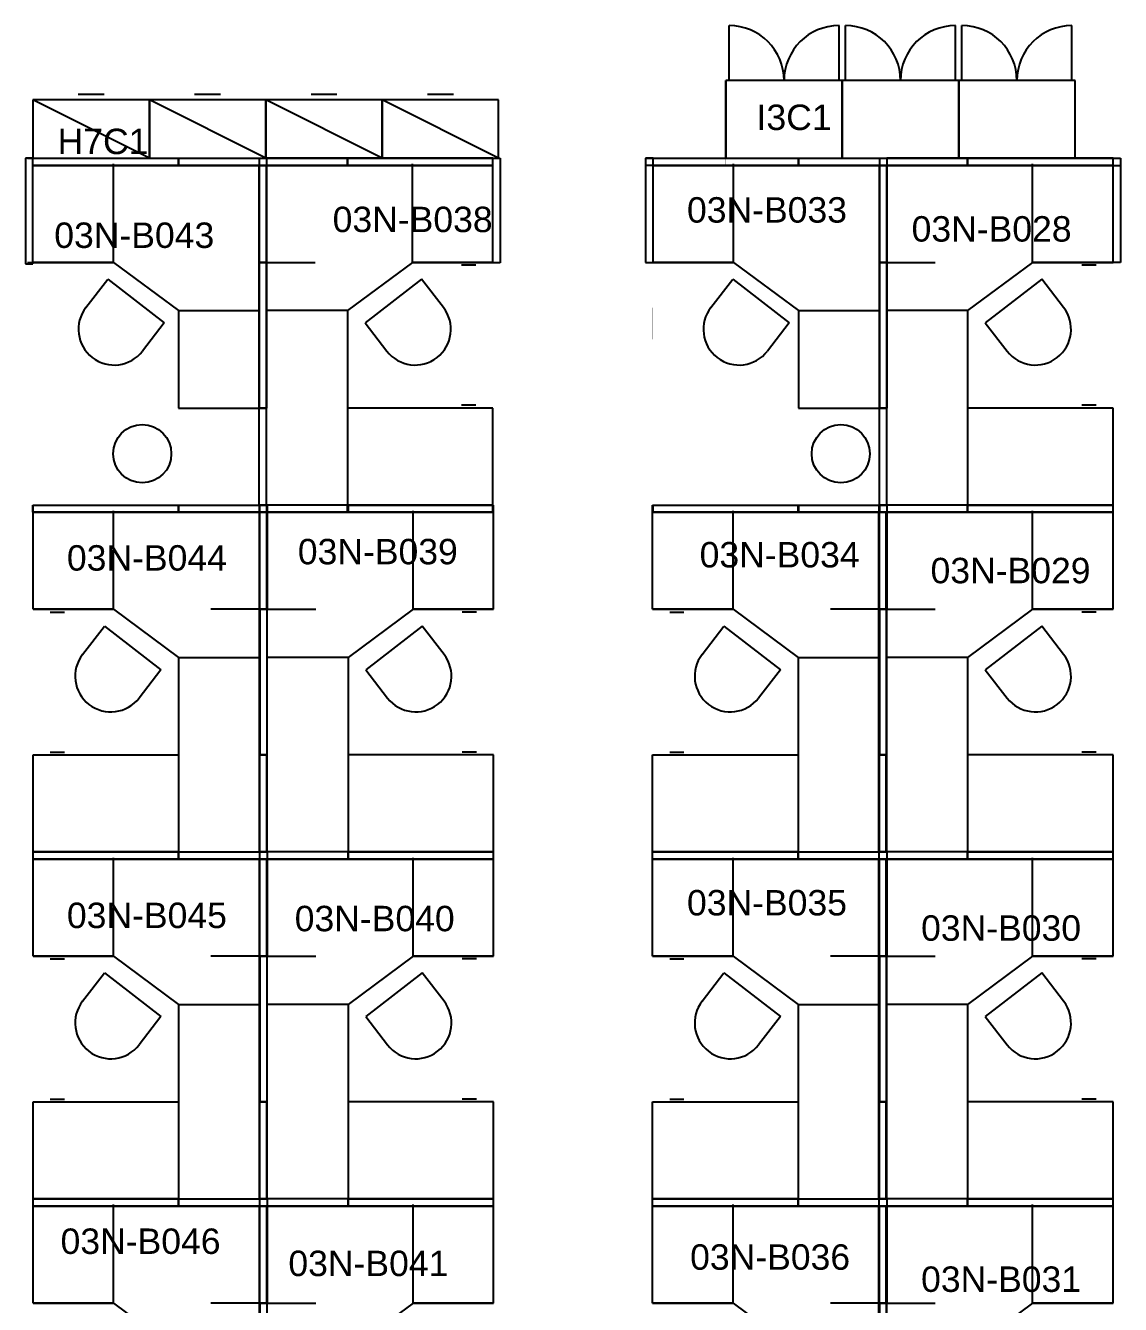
# Model space of a CAD drawing. Extents: x 0 to 6337, y 3987 to 5634.
# Drawn here: x 2790.6 to 3129.1, y 4413.1 to 4808.5 of the extents above; entities that cross this region are included whole.
import ezdxf

# ---------------------------------------------------------------- set-up
doc = ezdxf.new("R2010")
doc.units = 0
doc.header["$MEASUREMENT"] = 0
for name, color, linetype in [('01B_PANELS', 7, 'CONTINUOUS'), ('04A_FURNITURE', 7, 'CONTINUOUS'), ('REGION', 7, 'CONTINUOUS'), ('REGION_NUM', 7, 'CONTINUOUS')]:
    doc.layers.add(name, color=color, linetype=linetype)
doc.styles.add('ARIAL', font='ARIAL', dxfattribs={"height": 0.2})

msp = doc.modelspace()

# ---------------------------------------------------------------- linework, layer by layer
at = {"layer": '01B_PANELS', "color": 5, "linetype": 'Continuous'}
for p, q in [((2792.87, 4767.48), (2790.6, 4767.48)), ((2790.6, 4767.48), (2790.6, 4734.85)), ((2791.15, 4767.48), (2827.15, 4767.48)), ((2792.87, 4734.85), (2792.87, 4767.48)), ((2792.87, 4765.23), (2792.87, 4767.48)), ((2792.87, 4767.48), (2837.87, 4767.48)), ((2792.87, 4735.23), (2792.87, 4765.23)), ((2792.87, 4765.23), (2862.87, 4765.23)), ((2837.87, 4765.23), (2792.87, 4765.23)), ((2827.15, 4767.48), (2863.15, 4767.48)), ((2837.87, 4765.23), (2837.87, 4767.48)), ((2837.87, 4767.48), (2862.87, 4767.48)), ((2837.87, 4767.48), (2837.87, 4765.23)), ((2862.87, 4765.23), (2837.87, 4765.23)), ((2862.87, 4767.48), (2862.87, 4765.23)), ((2862.87, 4765.23), (2862.87, 4735.23)), ((2862.87, 4735.23), (2862.87, 4765.23)), ((2865.12, 4765.23), (2862.87, 4765.23)), ((2862.87, 4735.23), (2862.87, 4765.23)), ((2862.87, 4765.23), (2865.12, 4765.23)), ((2863.15, 4767.48), (2899.15, 4767.48)), ((2865.12, 4767.48), (2865.12, 4765.23)), ((2890.12, 4767.48), (2865.12, 4767.48)), ((2865.12, 4735.23), (2865.12, 4765.23)), ((2935.12, 4765.23), (2865.12, 4765.23)), ((2865.12, 4765.23), (2865.12, 4735.23)), ((2865.12, 4735.23), (2865.12, 4765.23)), ((2865.12, 4765.23), (2890.12, 4765.23)), ((2890.12, 4765.23), (2890.12, 4767.48)), ((2890.12, 4767.48), (2890.12, 4765.23)), ((2935.12, 4767.48), (2890.12, 4767.48)), ((2890.12, 4765.23), (2935.12, 4765.23)), ((2899.15, 4767.48), (2935.15, 4767.48)), ((2935.12, 4767.48), (2937.32, 4767.48)), ((2935.12, 4765.23), (2935.12, 4767.48)), ((2984.61, 4767.48), (2982.32, 4767.48)), ((2982.32, 4767.48), (3018.32, 4767.48)), ((2984.61, 4765.23), (2982.32, 4765.23)), ((2984.61, 4765.23), (2984.61, 4767.48)), ((2984.61, 4767.48), (3029.61, 4767.48)), ((2984.61, 4765.23), (3054.61, 4765.23)), ((3029.61, 4765.23), (2984.61, 4765.23)), ((3018.32, 4767.48), (3054.32, 4767.48)), ((3029.61, 4765.23), (3029.61, 4767.48)), ((3029.61, 4767.48), (3054.61, 4767.48)), ((3029.61, 4767.48), (3029.61, 4765.23)), ((3054.61, 4765.23), (3029.61, 4765.23)), ((3053.19, 4767.48), (3055.44, 4767.48)), ((3054.32, 4767.48), (3090.32, 4767.48)), ((3054.61, 4767.48), (3054.61, 4765.23)), ((3054.61, 4765.23), (3054.61, 4735.23)), ((3054.61, 4735.23), (3054.61, 4765.23)), ((3056.86, 4765.23), (3054.61, 4765.23)), ((3054.61, 4735.23), (3054.61, 4765.23)), ((3054.61, 4765.23), (3056.86, 4765.23)), ((3056.86, 4767.48), (3056.86, 4765.23)), ((3081.86, 4767.48), (3056.86, 4767.48)), ((3056.86, 4735.23), (3056.86, 4765.23)), ((3126.86, 4765.23), (3056.86, 4765.23)), ((3056.86, 4765.23), (3056.86, 4735.23)), ((3056.86, 4735.23), (3056.86, 4765.23)), ((3056.86, 4765.23), (3081.86, 4765.23)), ((3081.86, 4765.23), (3081.86, 4767.48)), ((3081.86, 4767.48), (3081.86, 4765.23)), ((3126.86, 4767.48), (3081.86, 4767.48)), ((3081.86, 4765.23), (3126.86, 4765.23)), ((3090.32, 4767.48), (3126.32, 4767.48)), ((3126.32, 4767.48), (3129.11, 4767.48)), ((3126.86, 4765.23), (3126.86, 4767.48)), ((3126.86, 4765.23), (3129.11, 4765.23)), ((2790.6, 4734.85), (2792.87, 4734.85)), ((2791.15, 4735.22), (2793.21, 4735.22)), ((2865.12, 4735.23), (2862.87, 4735.23)), ((2862.87, 4735.23), (2865.12, 4735.23)), ((2862.87, 4690.23), (2862.87, 4735.23)), ((2862.87, 4735.23), (2865.12, 4735.23)), ((2865.12, 4735.23), (2862.87, 4735.23)), ((2862.87, 4735.23), (2862.87, 4690.23)), ((2865.12, 4660.23), (2865.12, 4735.23)), ((2865.12, 4735.23), (2865.12, 4690.23)), ((2865.12, 4690.23), (2865.12, 4735.23)), ((3056.86, 4735.23), (3054.61, 4735.23)), ((3054.61, 4735.23), (3056.86, 4735.23)), ((3054.61, 4690.23), (3054.61, 4735.23)), ((3054.61, 4735.23), (3056.86, 4735.23)), ((3056.86, 4735.23), (3054.61, 4735.23)), ((3054.61, 4735.23), (3054.61, 4690.23)), ((3056.86, 4660.23), (3056.86, 4735.23)), ((3056.86, 4735.23), (3056.86, 4690.23)), ((3056.86, 4690.23), (3056.86, 4735.23)), ((2862.87, 4660.23), (2862.87, 4690.23)), ((2865.12, 4690.23), (2862.87, 4690.23)), ((2862.87, 4660.23), (2862.87, 4690.23)), ((2862.87, 4690.23), (2865.12, 4690.23)), ((2865.12, 4690.23), (2862.87, 4690.23)), ((2862.87, 4690.23), (2865.12, 4690.23)), ((2865.12, 4660.23), (2865.12, 4690.23)), ((2865.12, 4660.23), (2865.12, 4690.23)), ((3054.61, 4660.23), (3054.61, 4690.23)), ((3056.86, 4690.23), (3054.61, 4690.23)), ((3054.61, 4660.23), (3054.61, 4690.23)), ((3054.61, 4690.23), (3056.86, 4690.23)), ((3056.86, 4690.23), (3054.61, 4690.23)), ((3054.61, 4690.23), (3056.86, 4690.23)), ((3056.86, 4660.23), (3056.86, 4690.23)), ((3056.86, 4660.23), (3056.86, 4690.23)), ((2792.87, 4657.98), (2792.87, 4660.23)), ((2792.87, 4660.23), (2837.87, 4660.23)), ((2792.9, 4657.98), (2792.9, 4660.23)), ((2792.9, 4660.23), (2837.9, 4660.23)), ((2792.9, 4657.98), (2792.9, 4660.23)), ((2792.9, 4660.23), (2837.9, 4660.23)), ((2837.87, 4657.98), (2837.87, 4660.23)), ((2837.87, 4660.23), (2862.87, 4660.23)), ((2837.87, 4660.23), (2837.87, 4657.98)), ((2837.9, 4657.98), (2837.9, 4660.23)), ((2837.9, 4660.23), (2862.9, 4660.23)), ((2837.9, 4660.23), (2837.9, 4657.98)), ((2837.9, 4657.98), (2837.9, 4660.23)), ((2837.9, 4660.23), (2862.9, 4660.23)), ((2837.9, 4660.23), (2837.9, 4657.98)), ((2865.12, 4660.23), (2862.87, 4660.23)), ((2862.87, 4660.23), (2865.12, 4660.23)), ((2862.87, 4660.23), (2862.87, 4657.98)), ((2862.9, 4660.23), (2862.9, 4657.98)), ((2862.9, 4660.23), (2862.9, 4657.98)), ((2890.12, 4660.23), (2865.12, 4660.23)), ((2865.12, 4660.23), (2865.12, 4657.98)), ((2890.12, 4660.23), (2865.12, 4660.23)), ((2865.15, 4660.23), (2865.15, 4657.98)), ((2890.15, 4660.23), (2865.15, 4660.23)), ((2865.3, 4660.23), (2865.3, 4657.98)), ((2890.3, 4660.23), (2865.3, 4660.23)), ((2890.12, 4660.23), (2935.12, 4660.23)), ((2890.12, 4657.98), (2890.12, 4660.23)), ((2890.12, 4660.23), (2890.12, 4657.98)), ((2935.12, 4660.23), (2890.12, 4660.23)), ((2890.15, 4660.23), (2890.15, 4657.98)), ((2935.15, 4660.23), (2890.15, 4660.23)), ((2890.15, 4657.98), (2890.15, 4660.23)), ((2890.3, 4657.98), (2890.3, 4660.23)), ((2890.3, 4660.23), (2890.3, 4657.98)), ((2935.3, 4660.23), (2890.3, 4660.23)), ((2935.12, 4657.98), (2935.12, 4660.23)), ((2935.15, 4657.98), (2935.15, 4660.23)), ((2935.3, 4657.98), (2935.3, 4660.23)), ((2984.46, 4657.98), (2984.46, 4660.23)), ((2984.46, 4660.23), (3029.46, 4660.23)), ((2984.61, 4657.98), (2984.61, 4660.23)), ((2984.61, 4660.23), (3029.61, 4660.23)), ((3029.46, 4657.98), (3029.46, 4660.23)), ((3029.46, 4660.23), (3054.46, 4660.23)), ((3029.46, 4660.23), (3029.46, 4657.98)), ((3029.61, 4657.98), (3029.61, 4660.23)), ((3029.61, 4660.23), (3054.61, 4660.23)), ((3029.61, 4660.23), (3029.61, 4657.98)), ((3054.46, 4660.23), (3054.46, 4657.98)), ((3056.86, 4660.23), (3054.61, 4660.23)), ((3054.61, 4660.23), (3056.86, 4660.23)), ((3054.61, 4660.23), (3054.61, 4657.98)), ((3081.86, 4660.23), (3056.86, 4660.23)), ((3056.86, 4660.23), (3056.86, 4657.98)), ((3081.86, 4660.23), (3056.86, 4660.23)), ((3056.86, 4660.23), (3056.86, 4657.98)), ((3081.86, 4660.23), (3056.86, 4660.23)), ((3081.86, 4660.23), (3126.86, 4660.23)), ((3081.86, 4657.98), (3081.86, 4660.23)), ((3081.86, 4660.23), (3081.86, 4657.98)), ((3126.86, 4660.23), (3081.86, 4660.23)), ((3081.86, 4657.98), (3081.86, 4660.23)), ((3081.86, 4660.23), (3081.86, 4657.98)), ((3126.86, 4660.23), (3081.86, 4660.23)), ((3126.86, 4657.98), (3126.86, 4660.23)), ((3126.86, 4657.98), (3126.86, 4660.23)), ((2837.87, 4657.98), (2792.87, 4657.98)), ((2837.9, 4657.98), (2792.9, 4657.98)), ((2792.9, 4657.98), (2862.9, 4657.98)), ((2837.9, 4657.98), (2792.9, 4657.98)), ((2862.87, 4657.98), (2837.87, 4657.98)), ((2862.9, 4657.98), (2837.9, 4657.98)), ((2862.9, 4657.98), (2837.9, 4657.98)), ((2862.9, 4627.98), (2862.9, 4657.98)), ((2862.9, 4657.98), (2865.15, 4657.98)), ((2862.9, 4657.98), (2862.9, 4627.98)), ((2863.05, 4627.98), (2863.05, 4657.98)), ((2865.3, 4657.98), (2863.05, 4657.98)), ((2865.12, 4657.98), (2890.12, 4657.98)), ((2865.15, 4657.98), (2890.15, 4657.98)), ((2865.15, 4627.98), (2865.15, 4657.98)), ((2865.3, 4627.98), (2865.3, 4657.98)), ((2935.3, 4657.98), (2865.3, 4657.98)), ((2865.3, 4657.98), (2865.3, 4627.98)), ((2865.3, 4657.98), (2890.3, 4657.98)), ((2890.12, 4657.98), (2935.12, 4657.98)), ((2890.15, 4657.98), (2935.15, 4657.98)), ((2890.3, 4657.98), (2935.3, 4657.98)), ((2984.46, 4657.98), (3054.46, 4657.98)), ((3029.46, 4657.98), (2984.46, 4657.98)), ((3029.61, 4657.98), (2984.61, 4657.98)), ((3054.46, 4657.98), (3029.46, 4657.98)), ((3054.61, 4657.98), (3029.61, 4657.98)), ((3054.46, 4627.98), (3054.46, 4657.98)), ((3054.46, 4657.98), (3056.71, 4657.98)), ((3054.46, 4657.98), (3054.46, 4627.98)), ((3054.61, 4627.98), (3054.61, 4657.98)), ((3056.86, 4657.98), (3054.61, 4657.98)), ((3056.71, 4627.98), (3056.71, 4657.98)), ((3056.86, 4627.98), (3056.86, 4657.98)), ((3126.86, 4657.98), (3056.86, 4657.98)), ((3056.86, 4657.98), (3056.86, 4627.98)), ((3056.86, 4657.98), (3081.86, 4657.98)), ((3056.86, 4657.98), (3081.86, 4657.98)), ((3081.86, 4657.98), (3126.86, 4657.98)), ((3081.86, 4657.98), (3126.86, 4657.98)), ((2862.9, 4627.98), (2865.15, 4627.98)), ((2862.9, 4552.98), (2862.9, 4627.98)), ((2862.9, 4582.98), (2862.9, 4627.98)), ((2862.9, 4627.98), (2865.15, 4627.98)), ((2865.3, 4627.98), (2863.05, 4627.98)), ((2865.3, 4627.98), (2863.05, 4627.98)), ((2863.05, 4627.98), (2863.05, 4582.98)), ((2865.15, 4627.98), (2865.15, 4582.98)), ((2865.3, 4552.98), (2865.3, 4627.98)), ((2865.3, 4582.98), (2865.3, 4627.98)), ((3054.46, 4627.98), (3056.71, 4627.98)), ((3054.46, 4552.98), (3054.46, 4627.98)), ((3054.46, 4582.98), (3054.46, 4627.98)), ((3054.46, 4627.98), (3056.71, 4627.98)), ((3056.86, 4627.98), (3054.61, 4627.98)), ((3056.86, 4627.98), (3054.61, 4627.98)), ((3054.61, 4627.98), (3054.61, 4582.98)), ((3056.71, 4627.98), (3056.71, 4582.98)), ((3056.86, 4552.98), (3056.86, 4627.98)), ((3056.86, 4582.98), (3056.86, 4627.98)), ((2862.9, 4552.98), (2862.9, 4582.98)), ((2862.9, 4582.98), (2865.15, 4582.98)), ((2865.15, 4582.98), (2862.9, 4582.98)), ((2863.05, 4552.98), (2863.05, 4582.98)), ((2865.3, 4582.98), (2863.05, 4582.98)), ((2863.05, 4582.98), (2865.3, 4582.98)), ((2865.15, 4552.98), (2865.15, 4582.98)), ((2865.3, 4552.98), (2865.3, 4582.98)), ((3054.46, 4552.98), (3054.46, 4582.98)), ((3054.46, 4582.98), (3056.71, 4582.98)), ((3056.71, 4582.98), (3054.46, 4582.98)), ((3054.61, 4552.98), (3054.61, 4582.98)), ((3056.86, 4582.98), (3054.61, 4582.98)), ((3054.61, 4582.98), (3056.86, 4582.98)), ((3056.71, 4552.98), (3056.71, 4582.98)), ((3056.86, 4552.98), (3056.86, 4582.98)), ((2837.9, 4552.98), (2792.9, 4552.98)), ((2792.9, 4550.73), (2792.9, 4552.98)), ((2792.9, 4552.98), (2837.9, 4552.98)), ((2792.9, 4550.73), (2792.9, 4552.98)), ((2792.9, 4552.98), (2837.9, 4552.98)), ((2837.9, 4552.98), (2862.9, 4552.98)), ((2837.9, 4550.73), (2837.9, 4552.98)), ((2837.9, 4552.98), (2862.9, 4552.98)), ((2837.9, 4552.98), (2837.9, 4550.73)), ((2837.9, 4550.73), (2837.9, 4552.98)), ((2837.9, 4552.98), (2862.9, 4552.98)), ((2837.9, 4552.98), (2837.9, 4550.73)), ((2862.9, 4552.98), (2865.15, 4552.98)), ((2862.9, 4552.98), (2862.9, 4550.73)), ((2862.9, 4552.98), (2862.9, 4550.73)), ((2865.3, 4552.98), (2863.05, 4552.98)), ((2890.3, 4552.98), (2865.3, 4552.98)), ((2865.3, 4552.98), (2865.3, 4550.73)), ((2890.3, 4552.98), (2865.3, 4552.98)), ((2865.3, 4552.98), (2865.3, 4550.73)), ((2890.3, 4552.98), (2865.3, 4552.98)), ((2890.3, 4552.98), (2935.3, 4552.98)), ((2890.3, 4550.73), (2890.3, 4552.98)), ((2890.3, 4552.98), (2890.3, 4550.73)), ((2935.3, 4552.98), (2890.3, 4552.98)), ((2890.3, 4550.73), (2890.3, 4552.98)), ((2890.3, 4552.98), (2890.3, 4550.73)), ((2935.3, 4552.98), (2890.3, 4552.98)), ((2935.3, 4550.73), (2935.3, 4552.98)), ((2935.3, 4550.73), (2935.3, 4552.98)), ((3029.46, 4552.98), (2984.46, 4552.98)), ((2984.46, 4550.73), (2984.46, 4552.98)), ((2984.46, 4552.98), (3029.46, 4552.98)), ((2984.46, 4550.73), (2984.46, 4552.98)), ((2984.46, 4552.98), (3029.46, 4552.98)), ((3029.46, 4552.98), (3054.46, 4552.98)), ((3029.46, 4550.73), (3029.46, 4552.98)), ((3029.46, 4552.98), (3054.46, 4552.98)), ((3029.46, 4552.98), (3029.46, 4550.73)), ((3029.46, 4550.73), (3029.46, 4552.98)), ((3029.46, 4552.98), (3054.46, 4552.98)), ((3029.46, 4552.98), (3029.46, 4550.73)), ((3054.46, 4552.98), (3056.71, 4552.98)), ((3054.46, 4552.98), (3054.46, 4550.73)), ((3054.46, 4552.98), (3054.46, 4550.73)), ((3056.86, 4552.98), (3054.61, 4552.98)), ((3081.86, 4552.98), (3056.86, 4552.98)), ((3056.86, 4552.98), (3056.86, 4550.73)), ((3081.86, 4552.98), (3056.86, 4552.98)), ((3056.86, 4552.98), (3056.86, 4550.73)), ((3081.86, 4552.98), (3056.86, 4552.98)), ((3081.86, 4552.98), (3126.86, 4552.98)), ((3081.86, 4550.73), (3081.86, 4552.98)), ((3081.86, 4552.98), (3081.86, 4550.73)), ((3126.86, 4552.98), (3081.86, 4552.98)), ((3081.86, 4550.73), (3081.86, 4552.98)), ((3081.86, 4552.98), (3081.86, 4550.73)), ((3126.86, 4552.98), (3081.86, 4552.98)), ((3126.86, 4550.73), (3126.86, 4552.98)), ((3126.86, 4550.73), (3126.86, 4552.98)), ((2792.9, 4550.73), (2862.9, 4550.73)), ((2837.9, 4550.73), (2792.9, 4550.73)), ((2837.9, 4550.73), (2792.9, 4550.73)), ((2862.9, 4550.73), (2837.9, 4550.73)), ((2862.9, 4550.73), (2837.9, 4550.73)), ((2862.9, 4520.73), (2862.9, 4550.73)), ((2862.9, 4550.73), (2865.15, 4550.73)), ((2862.9, 4550.73), (2862.9, 4520.73)), ((2863.05, 4520.73), (2863.05, 4550.73)), ((2865.3, 4550.73), (2863.05, 4550.73)), ((2865.15, 4520.73), (2865.15, 4550.73)), ((2865.3, 4520.73), (2865.3, 4550.73)), ((2935.3, 4550.73), (2865.3, 4550.73)), ((2865.3, 4550.73), (2865.3, 4520.73)), ((2865.3, 4550.73), (2890.3, 4550.73)), ((2865.3, 4550.73), (2890.3, 4550.73)), ((2890.3, 4550.73), (2935.3, 4550.73)), ((2890.3, 4550.73), (2935.3, 4550.73)), ((2984.46, 4550.73), (3054.46, 4550.73)), ((3029.46, 4550.73), (2984.46, 4550.73)), ((3029.46, 4550.73), (2984.46, 4550.73)), ((3054.46, 4550.73), (3029.46, 4550.73)), ((3054.46, 4550.73), (3029.46, 4550.73)), ((3054.46, 4520.73), (3054.46, 4550.73)), ((3054.46, 4550.73), (3056.71, 4550.73)), ((3054.46, 4550.73), (3054.46, 4520.73)), ((3054.61, 4520.73), (3054.61, 4550.73)), ((3056.86, 4550.73), (3054.61, 4550.73)), ((3056.71, 4520.73), (3056.71, 4550.73)), ((3056.86, 4520.73), (3056.86, 4550.73)), ((3126.86, 4550.73), (3056.86, 4550.73)), ((3056.86, 4550.73), (3056.86, 4520.73)), ((3056.86, 4550.73), (3081.86, 4550.73)), ((3056.86, 4550.73), (3081.86, 4550.73)), ((3081.86, 4550.73), (3126.86, 4550.73)), ((3081.86, 4550.73), (3126.86, 4550.73)), ((2862.9, 4520.73), (2865.15, 4520.73)), ((2862.9, 4445.73), (2862.9, 4520.73)), ((2862.9, 4475.73), (2862.9, 4520.73)), ((2862.9, 4520.73), (2865.15, 4520.73)), ((2865.3, 4520.73), (2863.05, 4520.73)), ((2865.3, 4520.73), (2863.05, 4520.73)), ((2863.05, 4520.73), (2863.05, 4475.73)), ((2865.15, 4520.73), (2865.15, 4475.73)), ((2865.3, 4445.73), (2865.3, 4520.73)), ((2865.3, 4475.73), (2865.3, 4520.73)), ((3054.46, 4520.73), (3056.71, 4520.73)), ((3054.46, 4445.73), (3054.46, 4520.73)), ((3054.46, 4475.73), (3054.46, 4520.73)), ((3054.46, 4520.73), (3056.71, 4520.73)), ((3056.86, 4520.73), (3054.61, 4520.73)), ((3056.86, 4520.73), (3054.61, 4520.73)), ((3054.61, 4520.73), (3054.61, 4475.73)), ((3056.71, 4520.73), (3056.71, 4475.73)), ((3056.86, 4445.73), (3056.86, 4520.73)), ((3056.86, 4475.73), (3056.86, 4520.73)), ((2862.9, 4445.73), (2862.9, 4475.73)), ((2862.9, 4475.73), (2865.15, 4475.73)), ((2865.15, 4475.73), (2862.9, 4475.73)), ((2863.05, 4445.73), (2863.05, 4475.73)), ((2865.3, 4475.73), (2863.05, 4475.73)), ((2863.05, 4475.73), (2865.3, 4475.73)), ((2865.15, 4445.73), (2865.15, 4475.73)), ((2865.3, 4445.73), (2865.3, 4475.73)), ((3054.46, 4445.73), (3054.46, 4475.73)), ((3054.46, 4475.73), (3056.71, 4475.73)), ((3056.71, 4475.73), (3054.46, 4475.73)), ((3054.61, 4445.73), (3054.61, 4475.73)), ((3056.86, 4475.73), (3054.61, 4475.73)), ((3054.61, 4475.73), (3056.86, 4475.73)), ((3056.71, 4445.73), (3056.71, 4475.73)), ((3056.86, 4445.73), (3056.86, 4475.73)), ((2837.9, 4445.73), (2792.9, 4445.73)), ((2792.9, 4443.48), (2792.9, 4445.73)), ((2792.9, 4445.73), (2837.9, 4445.73)), ((2792.9, 4443.48), (2792.9, 4445.73)), ((2792.9, 4445.73), (2837.9, 4445.73)), ((2837.9, 4445.73), (2862.9, 4445.73)), ((2837.9, 4443.48), (2837.9, 4445.73)), ((2837.9, 4445.73), (2862.9, 4445.73)), ((2837.9, 4445.73), (2837.9, 4443.48)), ((2837.9, 4443.48), (2837.9, 4445.73)), ((2837.9, 4445.73), (2862.9, 4445.73)), ((2837.9, 4445.73), (2837.9, 4443.48)), ((2862.9, 4445.73), (2865.15, 4445.73)), ((2862.9, 4445.73), (2862.9, 4443.48)), ((2862.9, 4445.73), (2862.9, 4443.48)), ((2865.3, 4445.73), (2863.05, 4445.73)), ((2890.3, 4445.73), (2865.3, 4445.73)), ((2865.3, 4445.73), (2865.3, 4443.48)), ((2890.3, 4445.73), (2865.3, 4445.73)), ((2865.3, 4445.73), (2865.3, 4443.48)), ((2890.3, 4445.73), (2865.3, 4445.73)), ((2890.3, 4445.73), (2935.3, 4445.73)), ((2890.3, 4443.48), (2890.3, 4445.73)), ((2890.3, 4445.73), (2890.3, 4443.48)), ((2935.3, 4445.73), (2890.3, 4445.73)), ((2890.3, 4443.48), (2890.3, 4445.73)), ((2890.3, 4445.73), (2890.3, 4443.48)), ((2935.3, 4445.73), (2890.3, 4445.73)), ((2935.3, 4443.48), (2935.3, 4445.73)), ((2935.3, 4443.48), (2935.3, 4445.73)), ((3029.46, 4445.73), (2984.46, 4445.73)), ((2984.46, 4443.48), (2984.46, 4445.73)), ((2984.46, 4445.73), (3029.46, 4445.73)), ((2984.46, 4443.48), (2984.46, 4445.73)), ((2984.46, 4445.73), (3029.46, 4445.73)), ((3029.46, 4445.73), (3054.46, 4445.73)), ((3029.46, 4443.48), (3029.46, 4445.73)), ((3029.46, 4445.73), (3054.46, 4445.73)), ((3029.46, 4445.73), (3029.46, 4443.48)), ((3029.46, 4443.48), (3029.46, 4445.73)), ((3029.46, 4445.73), (3054.46, 4445.73)), ((3029.46, 4445.73), (3029.46, 4443.48)), ((3054.46, 4445.73), (3056.71, 4445.73)), ((3054.46, 4445.73), (3054.46, 4443.48)), ((3054.46, 4445.73), (3054.46, 4443.48)), ((3056.86, 4445.73), (3054.61, 4445.73)), ((3081.86, 4445.73), (3056.86, 4445.73)), ((3056.86, 4445.73), (3056.86, 4443.48)), ((3081.86, 4445.73), (3056.86, 4445.73)), ((3056.86, 4445.73), (3056.86, 4443.48)), ((3081.86, 4445.73), (3056.86, 4445.73)), ((3081.86, 4445.73), (3126.86, 4445.73)), ((3081.86, 4443.48), (3081.86, 4445.73)), ((3081.86, 4445.73), (3081.86, 4443.48)), ((3126.86, 4445.73), (3081.86, 4445.73)), ((3081.86, 4443.48), (3081.86, 4445.73)), ((3081.86, 4445.73), (3081.86, 4443.48)), ((3126.86, 4445.73), (3081.86, 4445.73)), ((3126.86, 4443.48), (3126.86, 4445.73)), ((3126.86, 4443.48), (3126.86, 4445.73)), ((2792.9, 4443.48), (2862.9, 4443.48)), ((2837.9, 4443.48), (2792.9, 4443.48)), ((2837.9, 4443.48), (2792.9, 4443.48)), ((2862.9, 4443.48), (2837.9, 4443.48)), ((2862.9, 4443.48), (2837.9, 4443.48)), ((2862.9, 4413.48), (2862.9, 4443.48)), ((2862.9, 4443.48), (2865.15, 4443.48)), ((2862.9, 4443.48), (2862.9, 4413.48)), ((2863.05, 4413.48), (2863.05, 4443.48)), ((2865.3, 4443.48), (2863.05, 4443.48)), ((2865.15, 4413.48), (2865.15, 4443.48)), ((2865.3, 4413.48), (2865.3, 4443.48)), ((2935.3, 4443.48), (2865.3, 4443.48)), ((2865.3, 4443.48), (2865.3, 4413.48)), ((2865.3, 4443.48), (2890.3, 4443.48)), ((2865.3, 4443.48), (2890.3, 4443.48)), ((2890.3, 4443.48), (2935.3, 4443.48)), ((2890.3, 4443.48), (2935.3, 4443.48)), ((2984.46, 4443.48), (3054.46, 4443.48)), ((3029.46, 4443.48), (2984.46, 4443.48)), ((3029.46, 4443.48), (2984.46, 4443.48)), ((3054.46, 4443.48), (3029.46, 4443.48)), ((3054.46, 4443.48), (3029.46, 4443.48)), ((3054.46, 4413.48), (3054.46, 4443.48)), ((3054.46, 4443.48), (3056.71, 4443.48)), ((3054.46, 4443.48), (3054.46, 4413.48)), ((3054.61, 4413.48), (3054.61, 4443.48)), ((3056.86, 4443.48), (3054.61, 4443.48)), ((3056.71, 4413.48), (3056.71, 4443.48)), ((3056.86, 4413.48), (3056.86, 4443.48)), ((3126.86, 4443.48), (3056.86, 4443.48)), ((3056.86, 4443.48), (3056.86, 4413.48)), ((3056.86, 4443.48), (3081.86, 4443.48)), ((3056.86, 4443.48), (3081.86, 4443.48)), ((3081.86, 4443.48), (3126.86, 4443.48)), ((3081.86, 4443.48), (3126.86, 4443.48)), ((2862.9, 4413.48), (2865.15, 4413.48)), ((2862.9, 4338.48), (2862.9, 4413.48)), ((2862.9, 4368.48), (2862.9, 4413.48)), ((2862.9, 4413.48), (2865.15, 4413.48)), ((2865.3, 4413.48), (2863.05, 4413.48)), ((2865.3, 4413.48), (2863.05, 4413.48)), ((2863.05, 4413.48), (2863.05, 4368.48)), ((2865.15, 4413.48), (2865.15, 4368.48)), ((2865.3, 4338.48), (2865.3, 4413.48)), ((2865.3, 4368.48), (2865.3, 4413.48)), ((3054.46, 4413.48), (3056.71, 4413.48)), ((3054.46, 4338.48), (3054.46, 4413.48)), ((3054.46, 4368.48), (3054.46, 4413.48)), ((3054.46, 4413.48), (3056.71, 4413.48)), ((3056.86, 4413.48), (3054.61, 4413.48)), ((3056.86, 4413.48), (3054.61, 4413.48)), ((3054.61, 4413.48), (3054.61, 4368.48)), ((3056.71, 4413.48), (3056.71, 4368.48)), ((3056.86, 4338.48), (3056.86, 4413.48)), ((3056.86, 4368.48), (3056.86, 4413.48))]:
    msp.add_line(p, q, dxfattribs=at)
at = {"layer": '04A_FURNITURE', "color": 1, "linetype": 'Continuous'}
for p, q in [((3008.11, 4791.48), (3008.11, 4808.48)), ((3042.11, 4791.48), (3042.11, 4808.48)), ((3044.11, 4791.48), (3044.11, 4808.48)), ((3078.11, 4791.48), (3078.11, 4808.48)), ((3080.11, 4791.48), (3080.11, 4808.48)), ((3114.11, 4791.48), (3114.11, 4808.48)), ((3043.11, 4791.48), (3007.11, 4791.48)), ((3007.11, 4791.48), (3007.11, 4767.48)), ((3007.11, 4767.48), (3007.11, 4791.48)), ((3079.11, 4791.48), (3043.11, 4791.48)), ((3043.11, 4791.48), (3043.11, 4767.48)), ((3043.11, 4767.48), (3043.11, 4791.48)), ((3115.11, 4791.48), (3079.11, 4791.48)), ((3079.11, 4791.48), (3079.11, 4767.48)), ((3079.11, 4767.48), (3079.11, 4791.48)), ((3115.11, 4767.48), (3115.11, 4791.48)), ((2828.87, 4767.48), (2792.87, 4785.48)), ((2828.87, 4785.48), (2792.87, 4785.48)), ((2792.87, 4785.48), (2792.87, 4767.48)), ((2814.87, 4787.18), (2806.87, 4787.18)), ((2864.87, 4767.48), (2828.87, 4785.48)), ((2828.87, 4767.48), (2828.87, 4785.48)), ((2864.87, 4785.48), (2828.87, 4785.48)), ((2828.87, 4785.48), (2828.87, 4767.48)), ((2850.87, 4787.18), (2842.87, 4787.18)), ((2900.87, 4767.48), (2864.87, 4785.48)), ((2864.87, 4767.48), (2864.87, 4785.48)), ((2900.87, 4785.48), (2864.87, 4785.48)), ((2864.87, 4785.48), (2864.87, 4767.48)), ((2886.87, 4787.18), (2878.87, 4787.18)), ((2936.87, 4767.48), (2900.87, 4785.48)), ((2900.87, 4767.48), (2900.87, 4785.48)), ((2936.87, 4785.48), (2900.87, 4785.48)), ((2900.87, 4785.48), (2900.87, 4767.48)), ((2922.87, 4787.18), (2914.87, 4787.18)), ((2936.87, 4767.48), (2936.87, 4785.48)), ((2817.78, 4735.23), (2817.78, 4765.68)), ((2910.2, 4735.23), (2910.2, 4765.68)), ((2935.12, 4735.15), (2935.12, 4767.48)), ((2935.12, 4735.23), (2935.12, 4765.23)), ((2937.32, 4767.48), (2937.32, 4735.15)), ((2982.32, 4767.48), (2982.32, 4735.19)), ((2984.61, 4735.23), (2984.61, 4765.23)), ((3009.53, 4735.23), (3009.53, 4765.68)), ((3101.95, 4735.23), (3101.95, 4765.68)), ((3126.86, 4735.23), (3126.86, 4765.23)), ((3129.11, 4767.48), (3129.11, 4735.23)), ((2792.87, 4735.23), (2817.87, 4735.23)), ((2817.78, 4735.23), (2792.87, 4735.23)), ((2817.78, 4735.23), (2837.87, 4720.33)), ((2865.12, 4735.23), (2880.12, 4735.23)), ((2865.12, 4735.23), (2880.12, 4735.23)), ((2910.2, 4735.23), (2890.12, 4720.33)), ((2935.12, 4735.23), (2910.12, 4735.23)), ((2910.2, 4735.23), (2935.12, 4735.23)), ((2929.82, 4734.39), (2925.42, 4734.39)), ((2937.32, 4735.15), (2935.12, 4735.15)), ((2982.32, 4735.19), (2984.84, 4735.19)), ((2984.61, 4735.23), (3009.61, 4735.23)), ((3009.53, 4735.23), (2984.61, 4735.23)), ((3009.53, 4735.23), (3029.61, 4720.33)), ((3056.86, 4735.23), (3071.86, 4735.23)), ((3056.86, 4735.23), (3071.86, 4735.23)), ((3101.95, 4735.23), (3081.86, 4720.33)), ((3126.86, 4735.23), (3101.86, 4735.23)), ((3101.95, 4735.23), (3126.86, 4735.23)), ((3121.57, 4734.39), (3117.17, 4734.39)), ((3129.11, 4735.23), (3126.86, 4735.23)), ((2809.26, 4721.31), (2816.01, 4730.04)), ((2816.01, 4730.04), (2833.48, 4716.54)), ((2913.04, 4730.04), (2895.58, 4716.54)), ((2919.8, 4721.31), (2913.04, 4730.04)), ((3002.49, 4721.31), (3009.24, 4730.04)), ((3009.24, 4730.04), (3026.71, 4716.54)), ((3104.79, 4730.04), (3087.32, 4716.54)), ((3111.54, 4721.31), (3104.79, 4730.04)), ((2837.87, 4720.33), (2837.87, 4690.23)), ((2837.87, 4720.33), (2862.68, 4720.33)), ((2890.12, 4720.33), (2865.3, 4720.33)), ((2890.12, 4720.33), (2890.12, 4660.23)), ((3029.61, 4720.33), (3029.61, 4690.23)), ((3029.61, 4720.33), (3054.43, 4720.33)), ((3081.86, 4720.33), (3057.05, 4720.33)), ((3081.86, 4720.33), (3081.86, 4660.23)), ((2833.48, 4716.54), (2826.72, 4707.8)), ((2895.58, 4716.54), (2902.33, 4707.8)), ((3026.71, 4716.54), (3019.95, 4707.8)), ((3087.32, 4716.54), (3094.08, 4707.8)), ((2837.87, 4690.23), (2862.87, 4690.23)), ((2935.12, 4690.23), (2890.12, 4690.23)), ((2890.12, 4690.23), (2890.12, 4660.23)), ((2929.82, 4691.06), (2925.42, 4691.06)), ((2935.12, 4660.23), (2935.12, 4690.23)), ((3029.61, 4690.23), (3054.61, 4690.23)), ((3126.86, 4690.23), (3081.86, 4690.23)), ((3081.86, 4690.23), (3081.86, 4660.23)), ((3121.57, 4691.06), (3117.17, 4691.06)), ((3126.86, 4660.23), (3126.86, 4690.23)), ((2817.82, 4627.98), (2817.82, 4658.43)), ((2910.39, 4627.98), (2910.39, 4658.43)), ((3009.38, 4627.98), (3009.38, 4658.43)), ((3101.95, 4627.98), (3101.95, 4658.43)), ((2792.9, 4627.98), (2792.9, 4657.98)), ((2935.3, 4627.98), (2935.3, 4657.98)), ((2984.46, 4627.98), (2984.46, 4657.98)), ((3126.86, 4627.98), (3126.86, 4657.98)), ((2792.9, 4627.98), (2817.9, 4627.98)), ((2817.82, 4627.98), (2792.9, 4627.98)), ((2798.2, 4627.14), (2802.6, 4627.14)), ((2817.82, 4627.98), (2837.9, 4613.08)), ((2862.9, 4627.98), (2847.9, 4627.98)), ((2862.9, 4627.98), (2847.9, 4627.98)), ((2865.3, 4627.98), (2880.3, 4627.98)), ((2865.3, 4627.98), (2880.3, 4627.98)), ((2910.39, 4627.98), (2890.3, 4613.08)), ((2935.3, 4627.98), (2910.3, 4627.98)), ((2910.39, 4627.98), (2935.3, 4627.98)), ((2930, 4627.14), (2925.61, 4627.14)), ((2984.46, 4627.98), (3009.46, 4627.98)), ((3009.38, 4627.98), (2984.46, 4627.98)), ((2989.76, 4627.14), (2994.16, 4627.14)), ((3009.38, 4627.98), (3029.46, 4613.08)), ((3054.46, 4627.98), (3039.46, 4627.98)), ((3054.46, 4627.98), (3039.46, 4627.98)), ((3056.86, 4627.98), (3071.86, 4627.98)), ((3056.86, 4627.98), (3071.86, 4627.98)), ((3101.95, 4627.98), (3081.86, 4613.08)), ((3126.86, 4627.98), (3101.86, 4627.98)), ((3101.95, 4627.98), (3126.86, 4627.98)), ((3121.57, 4627.14), (3117.17, 4627.14)), ((2808.22, 4614.06), (2814.98, 4622.79)), ((2814.98, 4622.79), (2832.44, 4609.29)), ((2913.23, 4622.79), (2895.76, 4609.29)), ((2919.98, 4614.06), (2913.23, 4622.79)), ((2999.78, 4614.06), (3006.54, 4622.79)), ((3006.54, 4622.79), (3024, 4609.29)), ((3104.79, 4622.79), (3087.32, 4609.29)), ((3111.54, 4614.06), (3104.79, 4622.79)), ((2837.9, 4613.08), (2862.72, 4613.08)), ((2837.9, 4613.08), (2837.9, 4552.98)), ((2890.3, 4613.08), (2865.49, 4613.08)), ((2890.3, 4613.08), (2890.3, 4552.98)), ((3029.46, 4613.08), (3054.28, 4613.08)), ((3029.46, 4613.08), (3029.46, 4552.98)), ((3081.86, 4613.08), (3057.05, 4613.08)), ((3081.86, 4613.08), (3081.86, 4552.98)), ((2832.44, 4609.29), (2825.69, 4600.55)), ((2895.76, 4609.29), (2902.52, 4600.55)), ((3024, 4609.29), (3017.25, 4600.55)), ((3087.32, 4609.29), (3094.08, 4600.55)), ((2792.9, 4552.98), (2792.9, 4582.98)), ((2792.9, 4582.98), (2837.9, 4582.98)), ((2798.2, 4583.81), (2802.6, 4583.81)), ((2837.9, 4582.98), (2837.9, 4552.98)), ((2935.3, 4582.98), (2890.3, 4582.98)), ((2890.3, 4582.98), (2890.3, 4552.98)), ((2930, 4583.81), (2925.61, 4583.81)), ((2935.3, 4552.98), (2935.3, 4582.98)), ((2984.46, 4552.98), (2984.46, 4582.98)), ((2984.46, 4582.98), (3029.46, 4582.98)), ((2989.76, 4583.81), (2994.16, 4583.81)), ((3029.46, 4582.98), (3029.46, 4552.98)), ((3126.86, 4582.98), (3081.86, 4582.98)), ((3081.86, 4582.98), (3081.86, 4552.98)), ((3121.57, 4583.81), (3117.17, 4583.81)), ((3126.86, 4552.98), (3126.86, 4582.98)), ((2792.9, 4520.73), (2792.9, 4550.73)), ((2817.82, 4520.73), (2817.82, 4551.18)), ((2910.39, 4520.73), (2910.39, 4551.18)), ((2935.3, 4520.73), (2935.3, 4550.73)), ((2984.46, 4520.73), (2984.46, 4550.73)), ((3009.38, 4520.73), (3009.38, 4551.18)), ((3101.95, 4520.73), (3101.95, 4551.18)), ((3126.86, 4520.73), (3126.86, 4550.73)), ((2792.9, 4520.73), (2817.9, 4520.73)), ((2817.82, 4520.73), (2792.9, 4520.73)), ((2798.2, 4519.89), (2802.6, 4519.89)), ((2817.82, 4520.73), (2837.9, 4505.83)), ((2862.9, 4520.73), (2847.9, 4520.73)), ((2862.9, 4520.73), (2847.9, 4520.73)), ((2865.3, 4520.73), (2880.3, 4520.73)), ((2865.3, 4520.73), (2880.3, 4520.73)), ((2910.39, 4520.73), (2890.3, 4505.83)), ((2935.3, 4520.73), (2910.3, 4520.73)), ((2910.39, 4520.73), (2935.3, 4520.73)), ((2930, 4519.89), (2925.61, 4519.89)), ((2984.46, 4520.73), (3009.46, 4520.73)), ((3009.38, 4520.73), (2984.46, 4520.73)), ((2989.76, 4519.89), (2994.16, 4519.89)), ((3009.38, 4520.73), (3029.46, 4505.83)), ((3054.46, 4520.73), (3039.46, 4520.73)), ((3054.46, 4520.73), (3039.46, 4520.73)), ((3056.86, 4520.73), (3071.86, 4520.73)), ((3056.86, 4520.73), (3071.86, 4520.73)), ((3101.95, 4520.73), (3081.86, 4505.83)), ((3126.86, 4520.73), (3101.86, 4520.73)), ((3101.95, 4520.73), (3126.86, 4520.73)), ((3121.57, 4519.89), (3117.17, 4519.89)), ((2808.22, 4506.81), (2814.98, 4515.54)), ((2814.98, 4515.54), (2832.44, 4502.04)), ((2913.23, 4515.54), (2895.76, 4502.04)), ((2919.98, 4506.81), (2913.23, 4515.54)), ((2999.78, 4506.81), (3006.54, 4515.54)), ((3006.54, 4515.54), (3024, 4502.04)), ((3104.79, 4515.54), (3087.32, 4502.04)), ((3111.54, 4506.81), (3104.79, 4515.54)), ((2837.9, 4505.83), (2862.72, 4505.83)), ((2837.9, 4505.83), (2837.9, 4445.73)), ((2890.3, 4505.83), (2865.49, 4505.83)), ((2890.3, 4505.83), (2890.3, 4445.73)), ((3029.46, 4505.83), (3054.28, 4505.83)), ((3029.46, 4505.83), (3029.46, 4445.73)), ((3081.86, 4505.83), (3057.05, 4505.83)), ((3081.86, 4505.83), (3081.86, 4445.73)), ((2832.44, 4502.04), (2825.69, 4493.3)), ((2895.76, 4502.04), (2902.52, 4493.3)), ((3024, 4502.04), (3017.25, 4493.3)), ((3087.32, 4502.04), (3094.08, 4493.3)), ((2798.2, 4476.56), (2802.6, 4476.56)), ((2930, 4476.56), (2925.61, 4476.56)), ((2989.76, 4476.56), (2994.16, 4476.56)), ((3121.57, 4476.56), (3117.17, 4476.56)), ((2792.9, 4445.73), (2792.9, 4475.73)), ((2792.9, 4475.73), (2837.9, 4475.73)), ((2837.9, 4475.73), (2837.9, 4445.73)), ((2935.3, 4475.73), (2890.3, 4475.73)), ((2890.3, 4475.73), (2890.3, 4445.73)), ((2935.3, 4445.73), (2935.3, 4475.73)), ((2984.46, 4445.73), (2984.46, 4475.73)), ((2984.46, 4475.73), (3029.46, 4475.73)), ((3029.46, 4475.73), (3029.46, 4445.73)), ((3126.86, 4475.73), (3081.86, 4475.73)), ((3081.86, 4475.73), (3081.86, 4445.73)), ((3126.86, 4445.73), (3126.86, 4475.73)), ((2792.9, 4413.48), (2792.9, 4443.48)), ((2817.82, 4413.48), (2817.82, 4443.93)), ((2910.39, 4413.48), (2910.39, 4443.93)), ((2935.3, 4413.48), (2935.3, 4443.48)), ((2984.46, 4413.48), (2984.46, 4443.48)), ((3009.38, 4413.48), (3009.38, 4443.93)), ((3101.95, 4413.48), (3101.95, 4443.93)), ((3126.86, 4413.48), (3126.86, 4443.48)), ((2792.9, 4413.48), (2817.9, 4413.48)), ((2817.82, 4413.48), (2792.9, 4413.48)), ((2817.82, 4413.48), (2837.9, 4398.58)), ((2862.9, 4413.48), (2847.9, 4413.48)), ((2862.9, 4413.48), (2847.9, 4413.48)), ((2865.3, 4413.48), (2880.3, 4413.48)), ((2865.3, 4413.48), (2880.3, 4413.48)), ((2910.39, 4413.48), (2890.3, 4398.58)), ((2935.3, 4413.48), (2910.3, 4413.48)), ((2910.39, 4413.48), (2935.3, 4413.48)), ((2984.46, 4413.48), (3009.46, 4413.48)), ((3009.38, 4413.48), (2984.46, 4413.48)), ((3009.38, 4413.48), (3029.46, 4398.58)), ((3054.46, 4413.48), (3039.46, 4413.48)), ((3054.46, 4413.48), (3039.46, 4413.48)), ((3056.86, 4413.48), (3071.86, 4413.48)), ((3056.86, 4413.48), (3071.86, 4413.48)), ((3101.95, 4413.48), (3081.86, 4398.58)), ((3126.86, 4413.48), (3101.86, 4413.48)), ((3101.95, 4413.48), (3126.86, 4413.48))]:
    msp.add_line(p, q, dxfattribs=at)
for centre in [(2826.66, 4676.09), (3042.66, 4676.09)]:
    msp.add_circle(centre, 9, dxfattribs=at)
for centre, radius, start, end in [((3008.11, 4791.48), 17, 0, 90), ((3042.11, 4791.48), 17, 90, 180), ((3044.11, 4791.48), 17, 0, 90), ((3078.11, 4791.48), 17, 90, 180), ((3080.11, 4791.48), 17, 0, 90), ((3114.11, 4791.48), 17, 90, 180), ((2817.99, 4714.56), 11.04, 142.2815, 322.2815), ((2911.06, 4714.56), 11.04, 217.7185, 37.7185), ((3011.22, 4714.56), 11.04, 142.2815, 322.2815), ((3102.81, 4714.56), 11.04, 217.7185, 37.7185), ((2816.96, 4607.31), 11.04, 142.2815, 322.2815), ((2911.25, 4607.31), 11.04, 217.7185, 37.7185), ((3008.52, 4607.31), 11.04, 142.2815, 322.2815), ((3102.81, 4607.31), 11.04, 217.7185, 37.7185), ((2816.96, 4500.06), 11.04, 142.2815, 322.2815), ((2911.25, 4500.06), 11.04, 217.7185, 37.7185), ((3008.52, 4500.06), 11.04, 142.2815, 322.2815), ((3102.81, 4500.06), 11.04, 217.7185, 37.7185)]:
    msp.add_arc(centre, radius, start, end, dxfattribs=at)
at = {"layer": 'REGION', "color": 4, "linetype": 'Continuous', "const_width": 0.0139}
for points in [[(3115.11, 4791.48), (3007.11, 4791.48), (3007.11, 4765.23), (3055.74, 4765.23), (3115.11, 4765.23)], [(2936.87, 4785.48), (2792.87, 4785.48), (2792.87, 4765.23), (2864.03, 4765.23), (2935.12, 4765.23), (2936.87, 4765.23)]]:
    msp.add_lwpolyline(points, close=True, dxfattribs=at)
at = {"layer": 'REGION', "color": 3, "linetype": 'Continuous', "const_width": 0.0139}
for points in [[(2864.03, 4765.23), (2792.87, 4765.23), (2792.87, 4659.1), (2864.03, 4659.1)], [(2935.12, 4765.23), (2935.12, 4765.23), (2864.03, 4765.23), (2864.03, 4659.1), (2935.12, 4659.1)], [(3055.74, 4765.23), (2984.61, 4765.23), (2984.46, 4659.1), (3055.74, 4659.1)], [(3126.86, 4765.23), (3126.32, 4765.23), (3055.74, 4765.23), (3055.74, 4659.1), (3126.86, 4659.1)], [(2864.03, 4659.1), (2792.87, 4659.1), (2792.9, 4551.85), (2864.03, 4551.85)], [(2935.3, 4659.1), (2864.03, 4659.1), (2864.03, 4551.85), (2935.3, 4551.85)], [(3055.74, 4659.1), (2984.46, 4659.1), (2984.46, 4551.85), (3055.74, 4551.85)], [(3126.86, 4659.1), (3055.74, 4659.1), (3055.74, 4551.85), (3126.86, 4551.85)], [(2864.03, 4551.85), (2792.9, 4551.85), (2792.9, 4444.6), (2864.03, 4444.6)], [(2935.3, 4551.85), (2864.03, 4551.85), (2864.03, 4444.6), (2935.3, 4444.6)], [(3055.74, 4551.85), (2984.46, 4551.85), (2984.46, 4444.6), (3055.74, 4444.6)], [(3126.86, 4551.85), (3055.74, 4551.85), (3055.74, 4444.6), (3126.86, 4444.6)], [(2864.03, 4444.6), (2792.9, 4444.6), (2792.9, 4337.35), (2864.03, 4337.35)], [(2935.3, 4444.6), (2864.03, 4444.6), (2864.03, 4337.35), (2935.3, 4337.35)], [(3055.74, 4444.6), (2984.46, 4444.6), (2984.46, 4337.35), (3055.74, 4337.35)], [(3126.86, 4444.6), (3055.74, 4444.6), (3055.74, 4337.35), (3126.86, 4337.35)]]:
    msp.add_lwpolyline(points, close=True, dxfattribs=at)

# ---------------------------------------------------------------- texts
at = {"layer": 'REGION_NUM', "color": 7, "linetype": 'Continuous', "style": 'ARIAL'}
for s, p in [('I3C1', (3016.61, 4776.18)), ('H7C1', (2800.5, 4768.73)), ('03N-B033', (2995.1, 4747.55)), ('03N-B038', (2885.54, 4744.61)), ('03N-B028', (3064.55, 4741.68)), ('03N-B043', (2799.47, 4739.72)), ('03N-B044', (2803.38, 4639.95)), ('03N-B039', (2874.78, 4641.9)), ('03N-B034', (2999.01, 4640.93)), ('03N-B029', (3070.41, 4636.04)), ('03N-B035', (2995.1, 4533.33)), ('03N-B045', (2803.38, 4529.42)), ('03N-B040', (2873.81, 4528.44)), ('03N-B030', (3067.48, 4525.5)), ('03N-B046', (2801.42, 4428.67)), ('03N-B041', (2871.85, 4421.82)), ('03N-B036', (2996.07, 4423.78)), ('03N-B031', (3067.48, 4416.93))]:
    msp.add_text(s, height=7.864, dxfattribs=at).set_placement(p)

doc.saveas('drawing.dxf')
